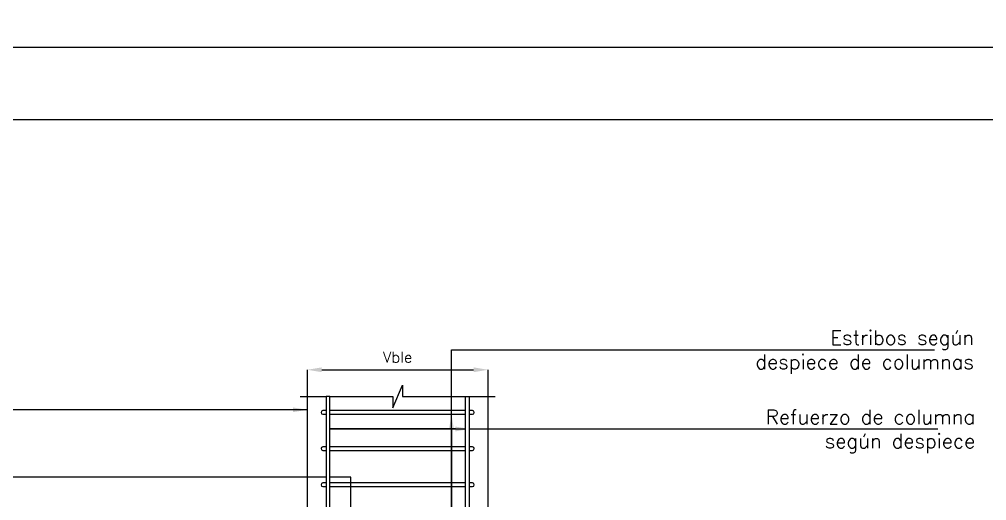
# Model space of a CAD drawing. Header units: millimetres. Extents: x 0 to 197, y -27 to 41.
# Drawn here: x 51.063 to 53.74, y -24.231 to -22.9 of the extents above; entities that cross this region are included whole.
import ezdxf
from ezdxf import colors
from ezdxf.entities.mleader import LeaderData, LeaderLine
from ezdxf.math import Vec2, Vec3

# ---------------------------------------------------------------- set-up
doc = ezdxf.new("R2010")
doc.units = ezdxf.units.MM
doc.header["$LTSCALE"] = 0.01
doc.header["$PDMODE"] = 3
for name, color, linetype in [('FC_BORDES', 4, 'Continuous'), ('FC_COTAS', 1, 'Continuous'), ('FC_COTAS @ 100', 1, 'Continuous'), ('FC_COTAS @ 12.5', 1, 'Continuous'), ('FC_COTAS @ 20', 1, 'Continuous'), ('FC_ESTRIBOS', 3, 'Continuous'), ('FC_LINEA CORTE', 1, 'Continuous'), ('FC_REFUERZO 2', 1, 'Continuous')]:
    doc.layers.add(name, color=color, linetype=linetype)
doc.layers.add('FC_HOJA', color=230, linetype='Continuous', plot=False)
doc.styles.add('FC_TEXT1', font='romans.shx')
doc.dimstyles.new('FC_COTAS', dxfattribs={"dimtxt": 0.0015, "dimasz": 0.001, "dimexe": 0, "dimexo": 0, "dimgap": 0.001, "dimtad": 1, "dimtih": 1, "dimtoh": 1, "dimzin": 0, "dimdsep": 46, "dimtxsty": 'FC_TEXT1', "dimblk": 'DOT', "dimcen": 0.09, "dimclrd": 256, "dimclre": 256, "dimclrt": 256, "dimadec": 0, "dimazin": 0, "dimtfac": 1, "dimtix": 1, "dimtmove": 2, "dimatfit": 3, "dimfxl": 1.002, "dimtolj": 1, "dimtzin": 0, "dimlwd": -1, "dimarcsym": 0})
doc.dimstyles.new('FC_COTAS$7', dxfattribs={"dimtxt": 0.002, "dimasz": 0.002, "dimexe": 0, "dimexo": 0, "dimgap": 0.000375, "dimtad": 2, "dimtih": 1, "dimtoh": 1, "dimzin": 0, "dimdsep": 46, "dimtxsty": 'FC_TEXT1', "dimblk": 'DOT', "dimcen": 0.09, "dimclrd": 256, "dimclre": 256, "dimclrt": 11, "dimadec": 0, "dimazin": 0, "dimtfac": 1, "dimtix": 1, "dimtmove": 2, "dimatfit": 3, "dimfxl": 1.002, "dimtolj": 1, "dimtzin": 0, "dimlwd": -1, "dimarcsym": 0})

# ---------------------------------------------------------------- blocks, each defined once
blk = doc.blocks.new('*U401')
at = {"color": 0}
blk.add_lwpolyline([(0.207, 0.0003), (-0.207, 0.0003, 1), (-0.207, -0.0097), (0.207, -0.0097, 1)], format="xyb", close=True, dxfattribs=at)
blk = doc.blocks.new('*U402')
at = {"color": 0}
blk.add_lwpolyline([(0.207, 0.0003), (-0.207, 0.0003, 1), (-0.207, -0.0097), (0.207, -0.0097, 1)], format="xyb", close=True, dxfattribs=at)
blk = doc.blocks.new('*U403')
at = {"color": 0}
blk.add_lwpolyline([(0.207, 0.0003), (-0.207, 0.0003, 1), (-0.207, -0.0097), (0.207, -0.0097, 1)], format="xyb", close=True, dxfattribs=at)
blk = doc.blocks.new('*U380')
at = {"layer": 'FC_LINEA CORTE'}
blk.add_lwpolyline([(-0.0135, 0), (-0.00067, 0), (-0.00067, -0.00157), (0.00067, 0.00157), (0.00067, 0), (0.0135, 0)], dxfattribs=at)
blk = doc.blocks.new('*D440')
at = {"layer": 'Defpoints', "color": 0, "transparency": 16777216}
for p in [(52.3603, -23.8691), (51.8603, -23.9431), (52.3603, -23.9431)]:
    blk.add_point(p, dxfattribs=at)
at = {"layer": 'FC_COTAS', "lineweight": -2, "transparency": 16777216}
for p, q in [((51.8603, -23.9431), (51.8603, -23.8691)), ((52.3603, -23.9431), (52.3603, -23.8691))]:
    blk.add_line(p, q, dxfattribs=at)
at = {"layer": 'FC_COTAS', "transparency": 16777216}
blk.add_line((51.9003, -23.8691), (52.3203, -23.8691), dxfattribs=at)
for points in [[(51.9003, -23.8624), (51.9003, -23.8758), (51.8603, -23.8691)], [(52.3203, -23.8624), (52.3203, -23.8758), (52.3603, -23.8691)]]:
    blk.add_solid(points, dxfattribs=at)
at = {"layer": 'FC_COTAS', "transparency": 16777216, "insert": (52.1103, -23.8341), "char_height": 0.03, "attachment_point": 5, "style": 'FC_TEXT1'}
blk.add_mtext('\\A1;Vble', dxfattribs=at)
blk = doc.blocks.new('_Dot')
at = {"color": 0, "linetype": 'ByBlock', "lineweight": -2}
blk.add_line((-0.5, 0), (-1, 0), dxfattribs=at)
at = {"color": 0, "linetype": 'ByBlock', "const_width": 0.5}
blk.add_lwpolyline([(-0.25, 0, 1), (0.25, 0, 1)], format="xyb", close=True, dxfattribs=at)
blk = doc.blocks.new('FC_B_Convencion de estribos_1')
at = {"layer": 'FC_COTAS @ 100', "ltscale": 0.6}
ml = blk.add_multileader_mtext('Standard', dxfattribs=at)
ml.set_content('Diámetro de barra', color=11, style='FC_TEXT1')
ml.set_leader_properties()
ml.build(insert=Vec2(0, 0))
ml.multileader.update_dxf_attribs({"text_left_attachment_type": 6, "text_right_attachment_type": 6, "dogleg_length": 0.008, "arrow_head_size": 0.15, "scale": 100})
ctx = ml.context
ctx.base_point, ctx.scale, ctx.char_height, ctx.arrow_head_size, ctx.landing_gap_size, ctx.plane_origin = Vec3(-0.0199, 3.2168), 100, 0.15, 0.15, 0.1, Vec3(1.1269, 3.7571)
ctx.left_attachment, ctx.right_attachment = 6, 6
notes = []
notes.append((ctx, [(0, (1, 1, 0), (1.6502, 3.2168), (-1, 0), 0.513, [(0, [(2.0334, 3.2168)], 0, [])])]))
ctx.mtext.insert, ctx.mtext.width, ctx.mtext.line_spacing_style, ctx.mtext.flow_direction = Vec3(0.0801, 3.3968), 1.306762, 2, 5
ml = blk.add_multileader_mtext('Standard', dxfattribs=at)
ml.set_content('Separación', color=11, style='FC_TEXT1')
ml.set_leader_properties()
ml.build(insert=Vec2(0, 0))
ml.multileader.update_dxf_attribs({"text_left_attachment_type": 6, "text_right_attachment_type": 6, "dogleg_length": 0.008, "arrow_head_size": 0.15, "scale": 100})
ctx = ml.context
ctx.base_point, ctx.scale, ctx.char_height, ctx.arrow_head_size, ctx.landing_gap_size, ctx.plane_origin = Vec3(-0.0067, 2.1926), 100, 0.15, 0.15, 0.1, Vec3(1.4222, 2.7247)
ctx.left_attachment, ctx.right_attachment = 6, 6
notes.append((ctx, [(0, (1, 1, 0), (1.8578, 2.1926), (-1, 0), 0.486, [(0, [(2.5167, 2.1926)], 0, [])])]))
ctx.mtext.insert, ctx.mtext.width, ctx.mtext.line_spacing_style, ctx.mtext.flow_direction = Vec3(0.0933, 2.3926), 1.306762, 2, 5
for ctx, leaders in notes:
    for number, flags, end, landing, length, lines in leaders:
        leader = LeaderData()
        leader.index, (leader.has_last_leader_line, leader.has_dogleg_vector, leader.attachment_direction) = number, flags
        leader.last_leader_point, leader.dogleg_vector, leader.dogleg_length = Vec3(end), Vec3(landing), length
        for number, points, colour, breaks in lines:
            line = LeaderLine()
            line.index, line.vertices, line.color, line.breaks = number, Vec3.list(points), colors.encode_raw_color(colour), breaks
            leader.lines.append(line)
        ctx.leaders.append(leader)

msp = doc.modelspace()

# ---------------------------------------------------------------- linework, layer by layer
at = {"layer": 'FC_BORDES', "ltscale": 0.6}
for points in [[(51.1103, -24.6421), (51.8603, -24.6421), (51.8603, -23.9431)], [(53.1103, -24.6421), (52.3603, -24.6421), (52.3603, -23.9431)]]:
    msp.add_lwpolyline(points, dxfattribs=at)
at = {"layer": 'FC_HOJA', "ltscale": 0.6}
msp.add_lwpolyline([(49.8662, -22.9765), (56.0578, -22.9765), (56.0578, -26.2571), (49.8662, -26.2571)], close=True, dxfattribs=at)
msp.add_lwpolyline([(49.8662, -23.1765), (56.0578, -23.1765)], dxfattribs=at)

# ---------------------------------------------------------------- block references
msp.add_blockref('FC_B_Convencion de estribos_1', (37.6442, -26.3039))

# ---------------------------------------------------------------- dimensions: what is measured, and where the dimension line sits
at = {"layer": 'FC_COTAS @ 20'}
dim = msp.add_linear_dim(base=(52.3603, -23.8691), p1=(51.8603, -23.9431), p2=(52.3603, -23.9431), text='Vble', dimstyle='FC_COTAS', override={"dimscale": 20, "dimasz": 0.002, "dimsah": 1, "dimtix": 1, "dimtofl": 1, "dimtmove": 2, "dimatfit": 1}, dxfattribs=at)
dim.commit()
dim.dimension.update_dxf_attribs({"geometry": '*D440', "text_midpoint": (52.1103, -23.8341)})

# ---------------------------------------------------------------- leaders
at = {"layer": 'FC_COTAS @ 12.5'}
ml = msp.add_multileader_mtext('Standard', dxfattribs=at)
ml.set_content('Los ganchos abrazan\\Punicamente el \\Prefuerzo longitudinal\\Pde la columna', color=11, style='FC_TEXT1')
ml.set_leader_properties()
ml.build(insert=Vec2(0, 0))
ml.multileader.update_dxf_attribs({"text_left_attachment_type": 6, "text_right_attachment_type": 6, "dogleg_length": 0.013, "arrow_head_size": 0.025, "scale": 12.5})
ctx = ml.context
ctx.base_point, ctx.scale, ctx.char_height, ctx.arrow_head_size, ctx.landing_gap_size, ctx.plane_origin = Vec3(57.7809, -23.6), 12.5, 0.025, 0.025, 0.0125, Vec3(57.5541, -23.6)
ctx.left_attachment, ctx.right_attachment, ctx.text_align_type = 6, 6, 2
notes = []
notes.append((ctx, [(0, (1, 1, 0), (57.6184, -23.6), (1, 0), 0.1625, [(2, [(57.5551, -23.6), (57.6184, -23.5011), (57.6184, -23.6988)], 0, [])])]))
ctx.mtext.insert, ctx.mtext.width, ctx.mtext.alignment, ctx.mtext.line_spacing_factor, ctx.mtext.line_spacing_style, ctx.mtext.flow_direction = Vec3(58.2005, -23.57), 0.412155, 3, 0.96, 2, 5
at = {"layer": 'FC_COTAS @ 20', "annotation_type": 0, "has_hookline": 1, "hookline_direction": 1, "text_width": 0.8305}
msp.add_leader([(51.8603, -23.9798), (50.9355, -23.9798)], dimstyle='FC_COTAS$7', override={"dimscale": 20, "dimgap": 0.0005, "dimtad": 1}, dxfattribs=at)
for ctx, leaders in notes:
    for number, flags, end, landing, length, lines in leaders:
        leader = LeaderData()
        leader.index, (leader.has_last_leader_line, leader.has_dogleg_vector, leader.attachment_direction) = number, flags
        leader.last_leader_point, leader.dogleg_vector, leader.dogleg_length = Vec3(end), Vec3(landing), length
        for number, points, colour, breaks in lines:
            line = LeaderLine()
            line.index, line.vertices, line.color, line.breaks = number, Vec3.list(points), colors.encode_raw_color(colour), breaks
            leader.lines.append(line)
        ctx.leaders.append(leader)

# ---------------------------------------------------------------- next in the draw order: block references
at = {"layer": 'FC_ESTRIBOS', "color": 1, "rotation": 180}
for name, p in [('*U401', (52.1103, -23.9918)), ('*U402', (52.1103, -24.0918)), ('*U403', (52.1103, -24.1918))]:
    msp.add_blockref(name, p, dxfattribs=at)

# ---------------------------------------------------------------- next in the draw order: block references
at = {"layer": 'FC_COTAS', "ltscale": 0.9, "xscale": 20, "yscale": 20, "zscale": 20}
msp.add_blockref('*U380', (52.1103, -23.9431), dxfattribs=at)

# ---------------------------------------------------------------- next in the draw order: leaders
at = {"layer": 'FC_COTAS @ 20'}
ml = msp.add_multileader_mtext('Standard', dxfattribs=at)
ml.set_content('Estribos según \\Pdespiece de columnas', color=11, style='FC_TEXT1')
ml.set_leader_properties()
ml.build(insert=Vec2(0, 0))
ml.multileader.update_dxf_attribs({"text_left_attachment_type": 6, "text_right_attachment_type": 6, "dogleg_length": 0.008, "arrow_head_size": 0.04, "scale": 20})
ctx = ml.context
ctx.base_point, ctx.scale, ctx.char_height, ctx.arrow_head_size, ctx.landing_gap_size, ctx.plane_origin = Vec3(53.0053, -23.8137), 20, 0.04, 0.04, 0.02, Vec3(52.3049, -24.7651)
ctx.left_attachment, ctx.right_attachment, ctx.text_align_type = 6, 6, 2
notes = []
notes.append((ctx, [(0, (1, 1, 0), (52.2592, -23.8137), (1, 0), 0.7461, [(10, [(52.2592, -23.9921), (52.2592, -24.0921), (52.2592, -24.1921), (52.2592, -24.2921), (52.2592, -24.3921), (52.2592, -24.4921), (52.2592, -24.5921), (52.2592, -24.7921), (52.2592, -24.8921), (52.2592, -24.9921)], 0, [])])]))
ctx.mtext.insert, ctx.mtext.alignment, ctx.mtext.line_spacing_style, ctx.mtext.flow_direction = Vec3(53.7053, -23.7604), 3, 2, 5
ml = msp.add_multileader_mtext('Standard', dxfattribs=at)
ml.set_content('Refuerzo de columna\\Psegún despiece', color=11, style='FC_TEXT1')
ml.set_leader_properties()
ml.build(insert=Vec2(0, 0))
ml.multileader.update_dxf_attribs({"text_left_attachment_type": 6, "text_right_attachment_type": 6, "dogleg_length": 0.008, "arrow_head_size": 0.04, "scale": 20})
ctx = ml.context
ctx.base_point, ctx.scale, ctx.char_height, ctx.arrow_head_size, ctx.landing_gap_size, ctx.plane_origin = Vec3(53.0411, -24.0328), 20, 0.04, 0.04, 0.02, Vec3(52.3355, -24.8058)
ctx.left_attachment, ctx.right_attachment, ctx.text_align_type = 6, 6, 2
notes.append((ctx, [(0, (1, 1, 0), (52.7311, -24.0328), (1, 0), 0.31, [(1, [(52.3103, -24.0328), (51.9223, -24.0328)], 0, [])])]))
ctx.mtext.insert, ctx.mtext.alignment, ctx.mtext.line_spacing_style, ctx.mtext.flow_direction = Vec3(53.7087, -23.9794), 3, 2, 5
ml = msp.add_multileader_mtext('Standard', dxfattribs=at)
ml.set_content('Estribos #3 a 0.20', color=11, style='FC_TEXT1')
ml.set_leader_properties()
ml.build(insert=Vec2(0, 0))
ml.multileader.update_dxf_attribs({"text_left_attachment_type": 6, "text_right_attachment_type": 6, "dogleg_length": 0.008, "arrow_head_size": 0.04, "scale": 20})
ctx = ml.context
ctx.base_point, ctx.scale, ctx.char_height, ctx.arrow_head_size, ctx.landing_gap_size, ctx.plane_origin = Vec3(50.0705, -24.166), 20, 0.04, 0.04, 0.02, Vec3(51.981, -25.5651)
ctx.left_attachment, ctx.right_attachment = 6, 6
notes.append((ctx, [(0, (1, 1, 0), (51.981, -24.166), (-1, 0), 1.2799, [(3, [(51.981, -24.7421), (51.981, -24.8421), (51.981, -24.9421), (51.981, -25.0421)], 0, [])])]))
ctx.mtext.insert, ctx.mtext.line_spacing_style, ctx.mtext.flow_direction = Vec3(50.0905, -24.1127), 2, 5
for ctx, leaders in notes:
    for number, flags, end, landing, length, lines in leaders:
        leader = LeaderData()
        leader.index, (leader.has_last_leader_line, leader.has_dogleg_vector, leader.attachment_direction) = number, flags
        leader.last_leader_point, leader.dogleg_vector, leader.dogleg_length = Vec3(end), Vec3(landing), length
        for number, points, colour, breaks in lines:
            line = LeaderLine()
            line.index, line.vertices, line.color, line.breaks = number, Vec3.list(points), colors.encode_raw_color(colour), breaks
            leader.lines.append(line)
        ctx.leaders.append(leader)

# ---------------------------------------------------------------- next in the draw order: wipeouts: each hides what was drawn before it
for points in [[(51.9123, -23.9431), (51.9123, -25.0921), (51.9123, -25.0921), (51.9123, -25.094), (51.9125, -25.0959), (51.9128, -25.0977), (51.9132, -25.0996), (51.9137, -25.1014), (51.9144, -25.1032), (51.9151, -25.1049), (51.916, -25.1066), (51.9169, -25.1082), (51.918, -25.1098), (51.9191, -25.1112), (51.9204, -25.1127), (51.9217, -25.114), (51.9231, -25.1152), (51.9246, -25.1164), (51.9262, -25.1175), (51.9278, -25.1184), (51.9295, -25.1193), (51.9312, -25.12), (51.933, -25.1207), (51.9348, -25.1212), (51.9366, -25.1216), (51.9385, -25.1219), (51.9404, -25.1221), (51.9423, -25.1221), (52.0403, -25.1221), (52.0403, -25.1121), (51.9423, -25.1121), (51.9407, -25.1121), (51.9391, -25.1119), (51.9376, -25.1116), (51.9361, -25.1111), (51.9346, -25.1106), (51.9332, -25.1099), (51.9318, -25.1092), (51.9305, -25.1083), (51.9293, -25.1073), (51.9281, -25.1063), (51.927, -25.1051), (51.9261, -25.1039), (51.9252, -25.1026), (51.9244, -25.1012), (51.9238, -25.0998), (51.9232, -25.0983), (51.9228, -25.0968), (51.9225, -25.0953), (51.9223, -25.0937), (51.9223, -25.0921), (51.9223, -25.0921), (51.9223, -23.9431)], [(52.3083, -23.9431), (52.3083, -25.0921), (52.3083, -25.0921), (52.3082, -25.094), (52.308, -25.0959), (52.3077, -25.0977), (52.3073, -25.0996), (52.3068, -25.1014), (52.3061, -25.1032), (52.3054, -25.1049), (52.3045, -25.1066), (52.3036, -25.1082), (52.3025, -25.1098), (52.3014, -25.1112), (52.3001, -25.1127), (52.2988, -25.114), (52.2974, -25.1152), (52.2959, -25.1164), (52.2943, -25.1175), (52.2927, -25.1184), (52.291, -25.1193), (52.2893, -25.12), (52.2875, -25.1207), (52.2857, -25.1212), (52.2839, -25.1216), (52.282, -25.1219), (52.2801, -25.1221), (52.2783, -25.1221), (52.1803, -25.1221), (52.1803, -25.1121), (52.2783, -25.1121), (52.2798, -25.1121), (52.2814, -25.1119), (52.2829, -25.1116), (52.2844, -25.1111), (52.2859, -25.1106), (52.2873, -25.1099), (52.2887, -25.1092), (52.29, -25.1083), (52.2912, -25.1073), (52.2924, -25.1063), (52.2935, -25.1051), (52.2944, -25.1039), (52.2953, -25.1026), (52.2961, -25.1012), (52.2967, -25.0998), (52.2973, -25.0983), (52.2977, -25.0968), (52.298, -25.0953), (52.2982, -25.0937), (52.2983, -25.0921), (52.2983, -25.0921), (52.2983, -23.9431)]]:
    msp.add_wipeout(points).dxf.layer = 'FC_REFUERZO 2'

# ---------------------------------------------------------------- next in the draw order: linework, layer by layer
at = {"layer": 'FC_REFUERZO 2', "ltscale": 0.6}
for points in [[(51.9223, -25.0921), (51.9223, -23.9431), (51.9123, -23.9431), (51.9123, -25.0921)], [(52.2983, -25.0921), (52.2983, -23.9431), (52.3083, -23.9431), (52.3083, -25.0921)]]:
    msp.add_lwpolyline(points, dxfattribs=at)

doc.saveas('drawing.dxf')
